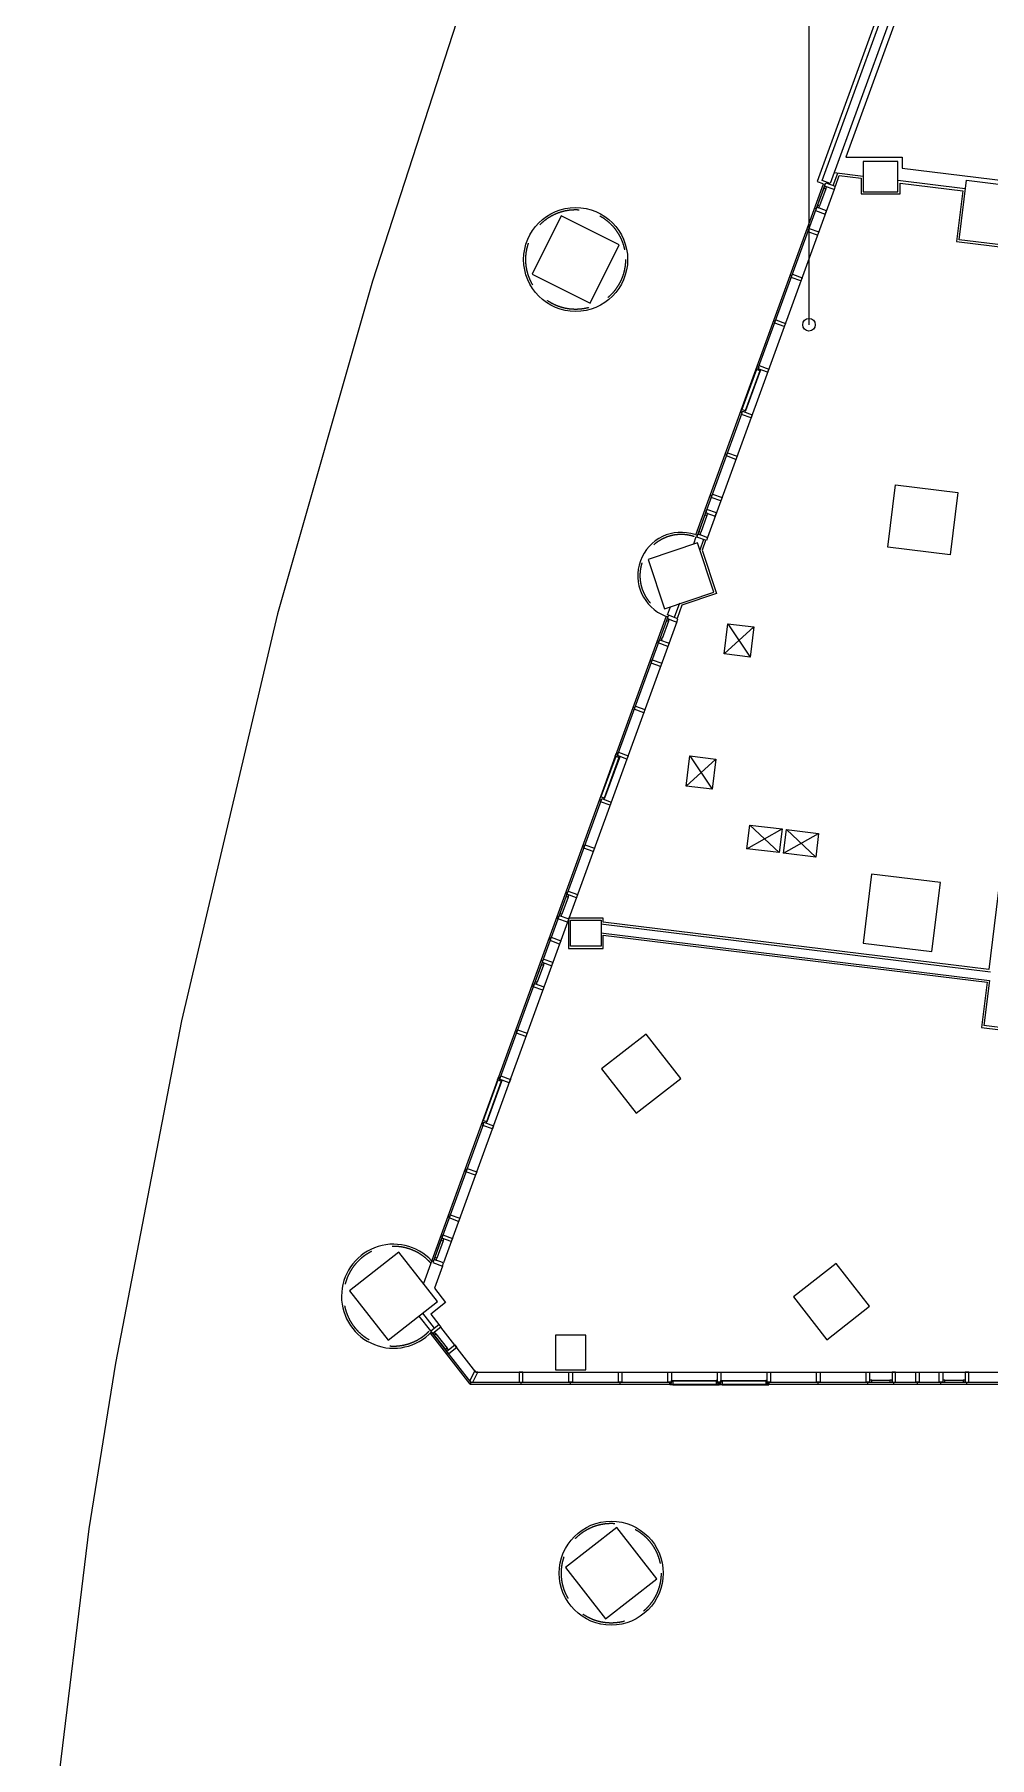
# Model space of a CAD drawing. Header units: millimetres. Extents: x -7448 to 427567, y 91657 to 341328.
# Drawn here: x 71303 to 93336, y 151733 to 191471 of the extents above; entities that cross this region are included whole.
import ezdxf

# ---------------------------------------------------------------- set-up
doc = ezdxf.new("R2010")
doc.units = ezdxf.units.MM
doc.header["$LTSCALE"] = 500
doc.header["$MEASUREMENT"] = 0
doc.linetypes.add('CEN-2', pattern=[26, 20, -2, 0, -2, 0, -2])
doc.linetypes.add('HOON1', pattern=[3, 2, -1])
doc.layers.add('e-plan', color=9, linetype='CONTINUOUS')
doc.layers.add('e-room-box', color=7, linetype='CONTINUOUS')

# ---------------------------------------------------------------- blocks, each defined once
blk = doc.blocks.new('A$C5A682445')
at = {"layer": 'e-plan', "linetype": 'CEN-2'}
blk.add_lwpolyline([(0, 0), (-297528, 10), (-297528, 10), (-303990, -8224), (-308983, -15349), (-313535, -22301), (-318191, -30434), (-321988, -37700), (-326350, -46726), (-329347, -53776), (-332994, -63217), (-336011, -72512), (-338199, -80180), (-340420, -89567), (-341938, -97463), (-342555, -101281), (-343809, -111602), (-343809, -111602), (-343809, -111602), (-96696, -114499)], dxfattribs=at)
blk = doc.blocks.new('2F 기둥 140514')
at = {"layer": 'e-plan', "ltscale": 0.5}
for points in [[(30503, 57800), (31303, 57800), (31303, 58500), (30503, 58500)], [(23753, 41000), (24453, 41000), (24453, 40400), (23753, 40400)], [(23403, 30630), (24103, 30630), (24103, 31430), (23403, 31430)]]:
    blk.add_lwpolyline(points, close=True, dxfattribs=at)
blk = doc.blocks.new('A$C6B9375F1')
at = {"layer": 'e-plan'}
blk.add_lwpolyline([(-30, 195), (-30, 155), (10, 155), (10, -80), (-70, -80), (-70, 155), (-30, 155)], dxfattribs=at)
blk = doc.blocks.new('bar-1')
at = {"layer": 'e-plan'}
blk.add_lwpolyline([(0, 275), (0, 235), (40, 235), (40, 0), (-40, 0), (-40, 235), (0, 235)], dxfattribs=at)
blk = doc.blocks.new('syswin520')
at = {"layer": 'e-plan', "ltscale": 0.5}
for p, q in [((470, 0), (50, 0)), ((470, -50), (50, -50))]:
    blk.add_line(p, q, dxfattribs=at)
for points in [[(0, -50), (50, -50), (50, 0), (0, 0)], [(470, -50), (520, -50), (520, 0), (470, 0)]]:
    blk.add_lwpolyline(points, close=True, dxfattribs=at)
blk = doc.blocks.new('cw-al-luver-01')
at = {"layer": 'e-plan'}
for p, q in [((70, 100), (1073, 100)), ((70, 90), (1073, 90)), ((70, 10), (1073, 10)), ((70, 0), (1073, 0))]:
    blk.add_line(p, q, dxfattribs=at)
for points in [[(0, 0), (0, 40), (40, 40), (40, 100), (70, 100), (70, 0), (0, 0)], [(1143, 0), (1143, 40), (1103, 40), (1103, 100), (1073, 100), (1073, 0), (1143, 0)]]:
    blk.add_lwpolyline(points, dxfattribs=at)
blk = doc.blocks.new('cw-al-luver-02')
at = {"layer": 'e-plan'}
for p, q in [((70, 100), (1065, 100)), ((70, 90), (1065, 90)), ((70, 10), (1065, 10)), ((70, 0), (1065, 0))]:
    blk.add_line(p, q, dxfattribs=at)
for points in [[(0, 0), (0, 40), (40, 40), (40, 100), (70, 100), (70, 0), (0, 0)], [(1135, 0), (1135, 40), (1095, 40), (1095, 100), (1065, 100), (1065, 0), (1135, 0)]]:
    blk.add_lwpolyline(points, dxfattribs=at)
blk = doc.blocks.new('cw-al-luver-03')
at = {"layer": 'e-plan'}
for p, q in [((70, 100), (1051, 100)), ((70, 90), (1051, 90)), ((70, 10), (1051, 10)), ((70, 0), (1051, 0))]:
    blk.add_line(p, q, dxfattribs=at)
for points in [[(0, 0), (0, 40), (40, 40), (40, 100), (70, 100), (70, 0), (0, 0)], [(1121, 0), (1121, 40), (1081, 40), (1081, 100), (1051, 100), (1051, 0), (1121, 0)]]:
    blk.add_lwpolyline(points, dxfattribs=at)
blk = doc.blocks.new('1~2F TC-140305')
at = {"layer": 'e-plan', "ltscale": 0.5}
for points in [[(-322311, -70185), (-320842, -70365), (-321010, -71735), (-322479, -71554), (-322311, -70185)], [(-322510, -77384), (-322687, -78823), (-324126, -78647), (-323949, -77207), (-322510, -77384)], [(-329654, -78927), (-329273, -80065), (-328135, -79685), (-328516, -78547), (-329654, -78927)]]:
    blk.add_lwpolyline(points, dxfattribs=at)
at = {"layer": 'e-plan'}
blk.add_lwpolyline([(-332330, -72347), (-330988, -73016), (-330319, -71674), (-331661, -71005), (-332330, -72347)], dxfattribs=at)
at = {"layer": 'e-plan', "ltscale": 0.5}
for points in [[(-324693, -87776), (-323105, -87970), (-322910, -86382), (-324498, -86187)], [(-329924, -91702), (-328900, -90902), (-329700, -89878), (-330724, -90678)], [(-335650, -96937), (-334507, -96045), (-335400, -94902), (-336543, -95795)], [(-330632, -103360), (-329450, -102436), (-330374, -101254), (-331556, -102178)]]:
    blk.add_lwpolyline(points, close=True, dxfattribs=at)
at = {"layer": 'e-plan', "ltscale": 0.5, "elevation": 0}
blk.add_lwpolyline([(-325528, -96923), (-324543, -96153), (-325313, -95168), (-326298, -95938)], close=True, dxfattribs=at)

msp = doc.modelspace()

# ---------------------------------------------------------------- linework, layer by layer
at = {"layer": 'e-plan'}
for p, q in [((89475, 188101), (90842, 191855)), ((91030, 191786), (89663, 188033)), ((86559, 179928), (89506, 188026)), ((88010, 183798), (89544, 188012)), ((89663, 188033), (89475, 188101)), ((89732, 187986), (89835, 188270)), ((89751, 187894), (86831, 179872)), ((86597, 179914), (87627, 182744)), ((86564, 179884), (86503, 179714)), ((86738, 179820), (86651, 179581)), ((85876, 178052), (80470, 163198)), ((85914, 178039), (84764, 174878)), ((85909, 178083), (85978, 178273)), ((86184, 178355), (86064, 178027)), ((86121, 177921), (80742, 163142)), ((87217, 177184), (87898, 177806)), ((87302, 177879), (87813, 177111)), ((86339, 174136), (87020, 174758)), ((86424, 174831), (86935, 174063)), ((84376, 173812), (82047, 167414)), ((87739, 172693), (88551, 173148)), ((87806, 173239), (88484, 172602)), ((88583, 172589), (89394, 173044)), ((88650, 173135), (89327, 172498)), ((84372, 170957), (93361, 169853)), ((84372, 170755), (93336, 169655)), ((93336, 169655), (93208, 168612)), ((103352, 167367), (93208, 168612)), ((81659, 166347), (80508, 163185)), ((80470, 163198), (80277, 162667)), ((80448, 161573), (80180, 161915)), ((80530, 161637), (80263, 161980)), ((81354, 160347), (80437, 161522)), ((81374, 160387), (80472, 161541)), ((81489, 160622), (80678, 161659)), ((81489, 160622), (115571, 160622)), ((81374, 160387), (81354, 160347)), ((81354, 160347), (115763, 160347)), ((81374, 160387), (85958, 160387)), ((88244, 160387), (95101, 160387))]:
    msp.add_line(p, q, dxfattribs=at)
for points in [[(90895, 191899), (90768, 191945), (89361, 188079), (89488, 188033)], [(91159, 191761), (90023, 188642), (91322, 188642), (91322, 188390), (95473, 187880), (95498, 188078), (102148, 187262), (102367, 189048)], [(90422, 188198), (89753, 188280)], [(89779, 187969), (89868, 188216), (90372, 188154), (90372, 187792), (91272, 187792), (91272, 188043), (92721, 187865), (92577, 186694), (94145, 186502), (94289, 187673), (95480, 187526), (94354, 178355), (94404, 178349)], [(92777, 187909), (91222, 188100)], [(94170, 176444), (94120, 176450), (93317, 169909), (84422, 171001), (84422, 171092), (83622, 171092), (83622, 170392), (84422, 170392), (84422, 170699), (93281, 169611), (93153, 168569), (109133, 166607), (109261, 167649), (109261, 167649), (110333, 176383), (113827, 175954), (114972, 185284), (114972, 185284)], [(86785, 179803), (86704, 179580), (87040, 178576), (86241, 178308), (86130, 178003)], [(80715, 163067), (80529, 162556), (80787, 162225), (80445, 161958), (80633, 161717)], [(88244, 160387), (88244, 160347), (88204, 160347), (88204, 160387), (88244, 160387)]]:
    msp.add_lwpolyline(points, dxfattribs=at)
for points in [[(87217, 177184), (87302, 177879), (87898, 177806), (87813, 177111)], [(86339, 174136), (86424, 174831), (87020, 174758), (86935, 174063)], [(87806, 173239), (88551, 173148), (88484, 172602), (87739, 172693)], [(88650, 173135), (89394, 173044), (89327, 172498), (88583, 172589)], [(81461, 160657), (81347, 160422), (81374, 160387), (81418, 160387), (81533, 160622), (81489, 160622)]]:
    msp.add_lwpolyline(points, close=True, dxfattribs=at)
for centre in [(83788, 186281), (84609, 155985)]:
    msp.add_circle(centre, 1200, dxfattribs=at)
at = {"layer": 'e-plan', "linetype": 'HOON1'}
for centre in [(83788, 186281), (84609, 155985)]:
    msp.add_circle(centre, 1150, dxfattribs=at)
at = {"layer": 'e-plan', "ltscale": 0.5}
msp.add_arc((86220, 178990), 999, 71.2623, 248.7376, dxfattribs=at)
at = {"layer": 'e-plan', "linetype": 'HOON1'}
for centre, radius, start, end in [((86220, 178990), 949, 71.2623, 251.0875), ((79587, 162372), 1150, 41.5921, 317.2867)]:
    msp.add_arc(centre, radius, start, end, dxfattribs=at)
at = {"layer": 'e-plan'}
msp.add_arc((79587, 162372), 1200, 42.8757, 316.8965, dxfattribs=at)
at = {"layer": 'e-room-box'}
msp.add_line((89171, 216656), (89171, 184776), dxfattribs=at)
msp.add_circle((89171, 184776), 145, dxfattribs=at)

# ---------------------------------------------------------------- block references
at = {"layer": 'e-plan'}
for name, p in [('A$C5A682445', (415112, 258292)), ('1~2F TC-140305', (415112, 258292)), ('2F 기둥 140514', (59920, 130042)), ('cw-al-luver-01', (85958, 160327)), ('cw-al-luver-01', (87101, 160327))]:
    msp.add_blockref(name, p, dxfattribs=at)
for name, p, rotation in [('syswin520', (89353, 187486), 70.00000464233699), ('A$C6B9375F1', (89700, 187987), 69.99999934060686), ('A$C6B9375F1', (89317, 186934), 69.99999934060686), ('A$C6B9375F1', (88933, 185880), 69.99999934060686), ('A$C6B9375F1', (88550, 184826), 69.99999934060686), ('cw-al-luver-03', (87973, 183811), 250.0000000107443), ('A$C6B9375F1', (88166, 183773), 69.99999934060686), ('A$C6B9375F1', (87783, 182719), 69.99999934060686), ('A$C6B9375F1', (87435, 181763), 70.00000028889555), ('A$C6B9375F1', (87087, 180807), 70.00000028889555), ('syswin520', (86610, 179952), 70.00000000032844), ('A$C6B9375F1', (86753, 179890), 69.99999934060686), ('syswin520', (85723, 177512), 70.00000464233699), ('A$C6B9375F1', (85865, 177450), 69.99999934060686), ('A$C6B9375F1', (85696, 176986), 69.99999934060686), ('A$C6B9375F1', (85308, 175920), 69.99999934060686), ('cw-al-luver-02', (84726, 174892), 250.000004641708), ('A$C6B9375F1', (84920, 174853), 69.99999934060686), ('A$C6B9375F1', (84532, 173787), 69.99999934060686), ('A$C6B9375F1', (84143, 172721), 69.99999934060686), ('A$C6B9375F1', (83755, 171654), 69.99999934060686), ('syswin520', (83408, 171153), 70.00000464233699), ('A$C6B9375F1', (83550, 171090), 69.99999934060686), ('A$C6B9375F1', (83367, 170588), 69.99999934060686), ('syswin520', (82837, 169584), 70.00000464233699), ('A$C6B9375F1', (82979, 169522), 69.99999934060686), ('A$C6B9375F1', (82591, 168455), 69.99999934060686), ('cw-al-luver-02', (82009, 167427), 250.000004641708), ('A$C6B9375F1', (82203, 167389), 69.99999934060686), ('A$C6B9375F1', (81815, 166322), 69.99999934060686), ('A$C6B9375F1', (81427, 165256), 69.99999934060686), ('A$C6B9375F1', (81038, 164190), 69.99999934060686), ('A$C6B9375F1', (80869, 163724), 69.99999934060686), ('syswin520', (80521, 163222), 70.00000464233699), ('A$C6B9375F1', (80572, 161665), 127.9998925083231), ('syswin520', (80813, 161105), 127.9998936451724), ('bar-1', (81023, 161218), 127.9999954511294), ('A$C6B9375F1', (83642, 160542), 180), ('A$C6B9375F1', (84785, 160542), 180), ('A$C6B9375F1', (85928, 160542), 180), ('A$C6B9375F1', (87071, 160542), 180), ('A$C6B9375F1', (88214, 160542), 180), ('A$C6B9375F1', (89356, 160542), 180), ('A$C6B9375F1', (90499, 160542), 180), ('A$C6B9375F1', (91642, 160542), 180), ('A$C6B9375F1', (92185, 160542), 180), ('syswin520', (91089, 160387), 180), ('syswin520', (92775, 160387), 180)]:
    msp.add_blockref(name, p, dxfattribs=dict(at, rotation=rotation))
at = {"layer": 'e-plan', "xscale": -1}
for p, rotation in [((89474, 187367), 70.00000028889555), ((86937, 180397), 70.00000028889555), ((86049, 177957), 70.00000028889555), ((83164, 170029), 70.00000028889555), ((80643, 163103), 70.00000028889555), ((82559, 160542), 180), ((91159, 160542), 180), ((92845, 160542), 180)]:
    msp.add_blockref('A$C6B9375F1', p, dxfattribs=dict(at, rotation=rotation))

doc.saveas('drawing.dxf')
